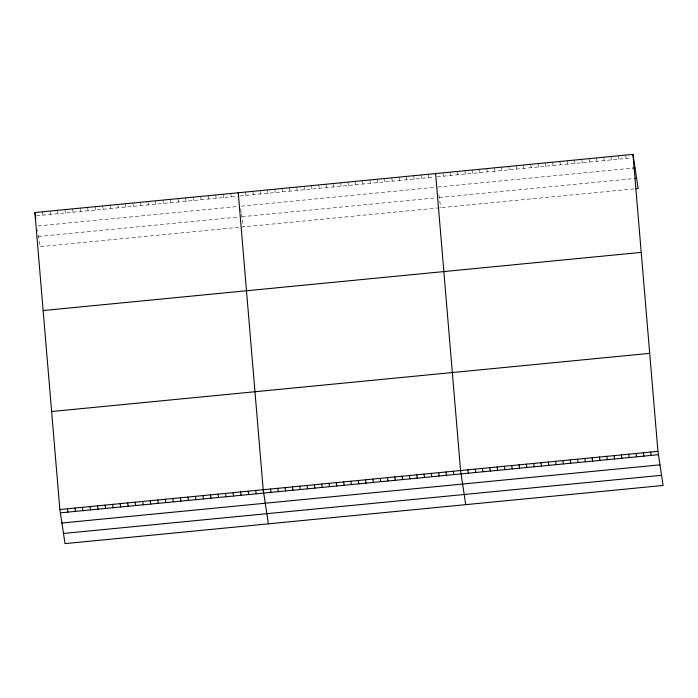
<?xml version="1.0" encoding="UTF-8"?>
<svg xmlns="http://www.w3.org/2000/svg" width="698" height="698" viewBox="0 0 698 698"><rect width="100%" height="100%" fill="white"/><g stroke="black" fill="none" stroke-linecap="round" stroke-linejoin="round"><path stroke-width="0.52" stroke-dasharray="3.49 2.62" d="M36.479 215.769L237.678 196.199M239.798 195.998L434.025 177.109M437.157 176.803L631.393 157.923M38.015 225.925L238.131 206.46M241.334 206.154L435.561 187.265M437.655 187.064L632.929 168.07M38.521 236.491L238.637 217.026M241.866 216.712L436.102 197.831M439.234 197.525L633.47 178.636M633.959 188.896L40.056 246.647L38.128 233.874M625.67 155.096L626.176 158.429M618.358 155.802L618.864 159.135M611.047 156.518L611.553 159.851M603.735 157.225L604.241 160.557M596.432 157.94L596.93 161.273M589.121 158.647L589.618 161.98M581.809 159.362L582.315 162.695M574.498 160.069L575.004 163.402M567.186 160.776L567.692 164.117M559.875 161.491L560.381 164.824M552.572 162.198L553.069 165.531M545.26 162.913L545.766 166.246M537.949 163.62L538.455 166.953M530.637 164.335L531.143 167.668M523.326 165.042L523.832 168.375M516.023 165.758L516.52 169.091M508.711 166.464L509.217 169.797M501.4 167.18L501.906 170.513M494.088 167.886L494.594 171.219M486.776 168.602L487.283 171.935M479.474 169.309L479.971 172.642M472.162 170.024L472.668 173.357M464.851 170.731L465.357 174.064M457.539 171.438L458.045 174.779M450.227 172.153L450.734 175.486M442.925 172.86L443.422 176.193M438.841 194.908L440.77 207.681M428.302 174.282L428.808 177.615M420.99 174.997L421.496 178.33M413.678 175.704L414.184 179.037M406.376 176.419L406.873 179.752M399.064 177.126L399.57 180.459M391.752 177.842L392.259 181.175M384.441 178.548L384.947 181.881M377.129 179.264L377.635 182.597M369.827 179.971L370.324 183.304M362.515 180.686L363.021 184.019M355.203 181.393L355.71 184.726M347.892 182.099L348.398 185.432M340.58 182.815L341.086 186.148M333.278 183.522L333.775 186.855M325.966 184.237L326.472 187.57M318.654 184.944L319.161 188.277M311.343 185.659L311.849 188.992M304.031 186.366L304.537 189.699M296.729 187.081L297.226 190.414M289.417 187.788L289.923 191.121M282.105 188.504L282.611 191.837M274.794 189.21L275.3 192.543M267.482 189.926L267.988 193.259M260.18 190.633L260.677 193.965M252.868 191.348L253.374 194.681M245.556 192.055L246.062 195.388M240.679 208.868L241.342 213.23M241.473 214.103L243.401 226.867M230.715 193.494L231.221 196.827M223.186 194.227L223.692 197.56M215.656 194.96L216.153 198.293M208.117 195.693L208.623 199.026M200.588 196.426L201.094 199.759M193.058 197.159L193.564 200.492M185.528 197.892L186.034 201.225M177.999 198.625L178.496 201.958M170.46 199.358L170.966 202.69M162.931 200.09L163.437 203.423M155.401 200.823L155.907 204.156M147.871 201.556L148.377 204.889M140.342 202.289L140.839 205.622M132.803 203.022L133.309 206.355M125.274 203.746L125.78 207.088M117.744 204.479L118.25 207.812M110.214 205.212L110.72 208.545M102.685 205.945L103.191 209.278M95.155 206.678L95.652 210.011M87.616 207.411L88.123 210.744M80.087 208.144L80.593 211.477M72.557 208.877L73.063 212.209M65.027 209.609L65.533 212.942M57.498 210.342L57.995 213.675M49.959 211.075L50.465 214.408M42.43 211.808L42.936 215.141M37.465 229.511L37.727 231.256"/><path stroke-width="1.05" d="M632.981 154.38L657.944 451.353L663.1 485.459L65.019 543.62L59.862 509.514L34.9 212.541L632.981 154.38L638.138 188.486L636.044 188.687M632.929 168.07L635.014 167.869M634.508 178.54L636.602 178.33M43.136 310.54L641.218 252.388M51.626 411.515L649.707 353.354M59.862 509.514L657.944 451.353M60.368 512.847L658.45 454.695M61.904 523.003L659.985 464.842M63.483 533.464L661.564 475.303M650.632 452.068L651.138 455.401M643.32 452.775L643.826 456.108M636.009 453.491L636.515 456.824M628.706 454.197L629.203 457.53M621.395 454.913L621.901 458.246M614.083 455.62L614.589 458.952M606.771 456.335L607.277 459.668M599.46 457.042L599.966 460.375M592.157 457.757L592.654 461.09M584.845 458.464L585.352 461.797M577.534 459.179L578.04 462.512M570.222 459.886L570.728 463.219M562.911 460.601L563.417 463.934M555.608 461.308L556.105 464.641M548.296 462.015L548.803 465.357M540.985 462.73L541.491 466.063M533.673 463.437L534.179 466.77M526.362 464.153L526.868 467.486M519.059 464.859L519.556 468.192M511.747 465.575L512.253 468.908M504.436 466.281L504.942 469.614M497.124 466.997L497.63 470.33M489.813 467.704L490.319 471.037M482.51 468.419L483.007 471.752M475.198 469.126L475.704 472.459M467.887 469.841L468.393 473.174M465.732 504.654L460.575 470.548L435.613 173.575M453.264 471.263L453.77 474.596M445.961 471.97L446.458 475.303M438.649 472.677L439.155 476.019M431.338 473.392L431.844 476.725M424.026 474.099L424.532 477.432M416.715 474.815L417.221 478.147M409.412 475.521L409.909 478.854M402.1 476.237L402.606 479.57M394.789 476.943L395.295 480.276M387.477 477.659L387.983 480.992M380.166 478.366L380.672 481.699M372.863 479.081L373.36 482.414M365.551 479.788L366.049 483.121M358.24 480.503L358.746 483.836M350.928 481.21L351.434 484.543M343.617 481.925L344.123 485.258M336.314 482.632L336.811 485.965M329.002 483.339L329.5 486.68M321.691 484.054L322.197 487.387M314.379 484.761L314.885 488.094M307.068 485.476L307.574 488.809M299.756 486.183L300.262 489.516M292.453 486.899L292.951 490.232M285.142 487.605L285.648 490.938M277.83 488.321L278.336 491.654M270.519 489.028L271.025 492.36M268.372 523.849L263.207 489.743L238.245 192.761M255.677 490.476L256.183 493.809M248.148 491.209L248.654 494.542M240.618 491.933L241.124 495.275M233.088 492.666L233.586 495.999M225.559 493.399L226.056 496.732M218.02 494.132L218.526 497.465M210.491 494.865L210.997 498.198M202.961 495.597L203.467 498.93M195.431 496.33L195.937 499.663M187.902 497.063L188.399 500.396M180.363 497.796L180.869 501.129M172.834 498.529L173.34 501.862M165.304 499.262L165.81 502.595M157.774 499.995L158.28 503.328M150.244 500.728L150.742 504.061M142.706 501.461L143.212 504.794M135.176 502.194L135.682 505.526M127.647 502.918L128.153 506.259M120.117 503.651L120.623 506.984M112.587 504.384L113.085 507.716M105.049 505.116L105.555 508.449M97.519 505.849L98.025 509.182M89.99 506.582L90.496 509.915M82.46 507.315L82.966 510.648M34.9 212.541L35.275 215.036M35.406 215.874L35.79 218.413M74.93 508.048L75.428 511.381M67.401 508.781L67.898 512.114"/></g></svg>
